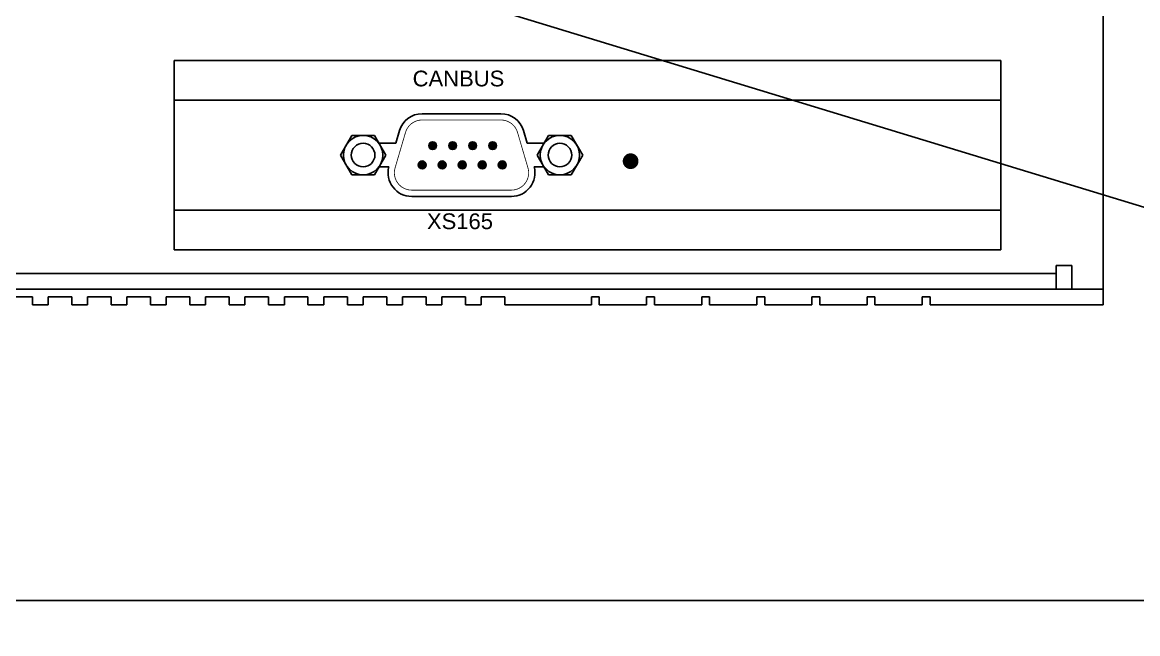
# Model space of a CAD drawing. Extents: x -2364 to 9601, y -871 to 1549.
# Drawn here: x 7352.6 to 7494.2, y -282.3 to -204.7 of the extents above; entities that cross this region are included whole.
import ezdxf

# ---------------------------------------------------------------- set-up
doc = ezdxf.new("R2010")
doc.units = 0
doc.layers.get('0').update_dxf_attribs({"linetype": 'CONTINUOUS'})
doc.layers.add('DIM', color=5, linetype='CONTINUOUS')
doc.layers.add('IPC', color=150, linetype='CONTINUOUS')

msp = doc.modelspace()

# ---------------------------------------------------------------- linework, layer by layer
msp.add_line((7115.28464, -112.47315), (7599.15419, -259.82482))
for points in [[(7096.43881, -88.46375), (7613.767, -88.46375), (7613.767, -278.03387), (7096.43881, -278.03387)], [(7096.43881, -278.03387), (7613.767, -278.03387), (7613.767, -467.604), (7096.43881, -467.604)]]:
    msp.add_lwpolyline(points, close=True)
at = {"layer": 'DIM', "color": 7, "const_width": 1}
msp.add_lwpolyline([(7430.31594, -222.28147, 1), (7429.31594, -222.28147, 1)], format="xyb", close=True, dxfattribs=at)
at = {"layer": 'IPC', "color": 7}
for p, q in [((7489.84075, -240.5192), (7489.84075, -202.5192)), ((7476.84075, -209.5192), (7371.84075, -209.5192)), ((7371.84075, -233.5192), (7371.84075, -209.5192)), ((7476.84075, -233.5192), (7476.84075, -209.5192)), ((7476.84075, -214.5192), (7371.84075, -214.5192)), ((7403.33723, -216.25403), (7413.34428, -216.25403)), ((7392.954, -221.50403), (7394.39738, -219.00403)), ((7394.39738, -219.00403), (7397.28413, -219.00403)), ((7397.28413, -219.00403), (7398.7275, -221.50403)), ((7399.98957, -220.00403), (7400.45913, -218.40753)), ((7416.22237, -218.40753), (7416.69193, -220.00403)), ((7419.39738, -219.00403), (7417.954, -221.50403)), ((7422.28413, -219.00403), (7419.39738, -219.00403)), ((7423.7275, -221.50403), (7422.28413, -219.00403)), ((7397.86148, -220.00403), (7399.98957, -220.00403)), ((7418.82003, -220.00403), (7416.69193, -220.00403)), ((7394.39738, -224.00403), (7392.954, -221.50403)), ((7398.7275, -221.50403), (7397.28413, -224.00403)), ((7417.954, -221.50403), (7419.39738, -224.00403)), ((7422.28413, -224.00403), (7423.7275, -221.50403)), ((7397.86148, -223.00403), (7399.10896, -223.00403)), ((7418.82003, -223.00403), (7417.57254, -223.00403)), ((7397.28413, -224.00403), (7394.39738, -224.00403)), ((7419.39738, -224.00403), (7422.28413, -224.00403)), ((7402.0137, -226.75403), (7414.66781, -226.75403)), ((7414.66781, -226.75403), (7402.0137, -226.75403)), ((7414.66781, -226.75403), (7402.0137, -226.75403)), ((7402.0137, -226.75403), (7414.66781, -226.75403)), ((7476.84075, -228.5192), (7371.84075, -228.5192)), ((7456.54971, -228.5192), (7443.8956, -228.5192)), ((7443.8956, -228.5192), (7456.54971, -228.5192)), ((7476.84075, -233.5192), (7371.84075, -233.5192)), ((7483.84075, -236.5192), (7235.88321, -236.5192)), ((7483.84075, -238.5192), (7483.84075, -235.5192)), ((7485.84075, -235.5192), (7483.84075, -235.5192)), ((7485.84075, -238.5192), (7485.84075, -235.5192)), ((7489.84075, -238.5192), (7236.35325, -238.5192)), ((7353.84075, -239.5192), (7350.84075, -239.5192)), ((7353.84075, -240.5192), (7353.84075, -239.5192)), ((7355.84075, -240.5192), (7353.84075, -240.5192)), ((7358.84075, -239.5192), (7355.84075, -239.5192)), ((7355.84075, -240.5192), (7355.84075, -239.5192)), ((7358.84075, -240.5192), (7358.84075, -239.5192)), ((7360.84075, -240.5192), (7358.84075, -240.5192)), ((7363.84075, -239.5192), (7360.84075, -239.5192)), ((7360.84075, -240.5192), (7360.84075, -239.5192)), ((7363.84075, -240.5192), (7363.84075, -239.5192)), ((7365.84075, -240.5192), (7363.84075, -240.5192)), ((7368.84075, -239.5192), (7365.84075, -239.5192)), ((7365.84075, -240.5192), (7365.84075, -239.5192)), ((7368.84075, -240.5192), (7368.84075, -239.5192)), ((7370.84075, -240.5192), (7368.84075, -240.5192)), ((7370.84075, -240.5192), (7370.84075, -239.5192)), ((7373.84075, -239.5192), (7370.84075, -239.5192)), ((7373.84075, -240.5192), (7373.84075, -239.5192)), ((7375.84075, -240.5192), (7373.84075, -240.5192)), ((7378.84075, -239.5192), (7375.84075, -239.5192)), ((7375.84075, -240.5192), (7375.84075, -239.5192)), ((7378.84075, -240.5192), (7378.84075, -239.5192)), ((7380.84075, -240.5192), (7378.84075, -240.5192)), ((7383.84075, -239.5192), (7380.84075, -239.5192)), ((7380.84075, -240.5192), (7380.84075, -239.5192)), ((7383.84075, -240.5192), (7383.84075, -239.5192)), ((7385.84075, -240.5192), (7383.84075, -240.5192)), ((7388.84075, -239.5192), (7385.84075, -239.5192)), ((7385.84075, -240.5192), (7385.84075, -239.5192)), ((7388.84075, -240.5192), (7388.84075, -239.5192)), ((7390.84075, -240.5192), (7388.84075, -240.5192)), ((7393.84075, -239.5192), (7390.84075, -239.5192)), ((7390.84075, -240.5192), (7390.84075, -239.5192)), ((7393.84075, -240.5192), (7393.84075, -239.5192)), ((7395.84075, -240.5192), (7393.84075, -240.5192)), ((7398.84075, -239.5192), (7395.84075, -239.5192)), ((7395.84075, -240.5192), (7395.84075, -239.5192)), ((7398.84075, -240.5192), (7398.84075, -239.5192)), ((7400.84075, -240.5192), (7398.84075, -240.5192)), ((7403.84075, -239.5192), (7400.84075, -239.5192)), ((7400.84075, -240.5192), (7400.84075, -239.5192)), ((7403.84075, -240.5192), (7403.84075, -239.5192)), ((7405.84075, -240.5192), (7403.84075, -240.5192)), ((7408.84075, -239.5192), (7405.84075, -239.5192)), ((7405.84075, -240.5192), (7405.84075, -239.5192)), ((7408.84075, -240.5192), (7408.84075, -239.5192)), ((7410.84075, -240.5192), (7408.84075, -240.5192)), ((7413.84075, -239.5192), (7410.84075, -239.5192)), ((7410.84075, -240.5192), (7410.84075, -239.5192)), ((7413.84075, -240.5192), (7413.84075, -239.5192)), ((7424.84075, -240.5192), (7413.84075, -240.5192)), ((7424.84075, -240.5192), (7424.84075, -239.5192)), ((7425.84075, -239.5192), (7424.84075, -239.5192)), ((7425.84075, -240.5192), (7425.84075, -239.5192)), ((7431.84075, -240.5192), (7425.84075, -240.5192)), ((7432.84075, -239.5192), (7431.84075, -239.5192)), ((7431.84075, -240.5192), (7431.84075, -239.5192)), ((7432.84075, -240.5192), (7432.84075, -239.5192)), ((7432.84075, -240.5192), (7432.84075, -239.5192)), ((7438.84075, -240.5192), (7432.84075, -240.5192)), ((7439.84075, -239.5192), (7438.84075, -239.5192)), ((7438.84075, -240.5192), (7438.84075, -239.5192)), ((7439.84075, -240.5192), (7439.84075, -239.5192)), ((7439.84075, -240.5192), (7439.84075, -239.5192)), ((7445.84075, -240.5192), (7439.84075, -240.5192)), ((7446.84075, -239.5192), (7445.84075, -239.5192)), ((7445.84075, -240.5192), (7445.84075, -239.5192)), ((7446.84075, -240.5192), (7446.84075, -239.5192)), ((7446.84075, -240.5192), (7446.84075, -239.5192)), ((7452.84075, -240.5192), (7446.84075, -240.5192)), ((7453.84075, -239.5192), (7452.84075, -239.5192)), ((7452.84075, -240.5192), (7452.84075, -239.5192)), ((7453.84075, -240.5192), (7453.84075, -239.5192)), ((7453.84075, -240.5192), (7453.84075, -239.5192)), ((7459.84075, -240.5192), (7453.84075, -240.5192)), ((7460.84075, -239.5192), (7459.84075, -239.5192)), ((7459.84075, -240.5192), (7459.84075, -239.5192)), ((7460.84075, -240.5192), (7460.84075, -239.5192)), ((7460.84075, -240.5192), (7460.84075, -239.5192)), ((7466.84075, -240.5192), (7460.84075, -240.5192)), ((7467.84075, -239.5192), (7466.84075, -239.5192)), ((7466.84075, -240.5192), (7466.84075, -239.5192)), ((7467.84075, -240.5192), (7467.84075, -239.5192)), ((7489.84075, -240.5192), (7467.84075, -240.5192))]:
    msp.add_line(p, q, dxfattribs=at)
for points, const_width in [([(7414.66781, -225.95403), (7402.0137, -225.95403, -0.500705616), (7399.9031, -223.13327), (7401.22663, -218.63327, -0.332706414), (7403.33723, -217.05403), (7413.34428, -217.05403, -0.332706414), (7415.45488, -218.63327), (7416.77841, -223.13327, -0.500705616)], 0.1), ([(7404.42177, -220.31305, 1), (7404.92177, -220.31305, 1)], 0.5), ([(7406.96177, -220.31305, 1), (7407.46177, -220.31305, 1)], 0.5), ([(7409.50177, -220.31305, 1), (7410.00177, -220.31305, 1)], 0.5), ([(7412.04177, -220.31305, 1), (7412.54177, -220.31305, 1)], 0.5), ([(7403.0987, -222.75403, 1), (7403.5987, -222.75403, 1)], 0.5), ([(7405.6387, -222.75403, 1), (7406.1387, -222.75403, 1)], 0.5), ([(7408.1787, -222.75403, 1), (7408.6787, -222.75403, 1)], 0.5), ([(7410.7187, -222.75403, 1), (7411.2187, -222.75403, 1)], 0.5), ([(7413.2587, -222.75403, 1), (7413.7587, -222.75403, 1)], 0.5)]:
    msp.add_lwpolyline(points, format="xyb", close=True, dxfattribs=dict(at, const_width=const_width))
for centre, radius in [((7395.84075, -221.50403), 2.5), ((7420.84075, -221.50403), 2.5), ((7395.84075, -221.50403), 1.5), ((7404.67177, -220.31305), 0.5), ((7407.21177, -220.31305), 0.5), ((7409.75177, -220.31305), 0.5), ((7412.29177, -220.31305), 0.5), ((7420.84075, -221.50403), 1.5), ((7403.3487, -222.75403), 0.5), ((7405.8887, -222.75403), 0.5), ((7408.4287, -222.75403), 0.5), ((7410.9687, -222.75403), 0.5), ((7413.5087, -222.75403), 0.5)]:
    msp.add_circle(centre, radius, dxfattribs=at)
for centre, start, end in [((7403.33723, -219.25403), 90, 163.6104597), ((7413.34428, -219.25403), 16.3895403, 90), ((7402.0137, -223.75403), 165.5224878, 270), ((7414.66781, -223.75403), 270, 14.4775122)]:
    msp.add_arc(centre, 3, start, end, dxfattribs=at)

# ---------------------------------------------------------------- texts
at = {"insert": (7408.14389, -230.93507), "char_height": 2, "width": 20, "attachment_point": 8}
msp.add_mtext('\\fArial|b0|i0|c0|p34;XS165', dxfattribs=at)
at = {"layer": 'IPC', "color": 7, "insert": (7407.95264, -212.81776), "char_height": 2, "width": 20, "attachment_point": 8}
msp.add_mtext('\\fArial|b0|i0|c0|p34;CANBUS', dxfattribs=at)

doc.saveas('drawing.dxf')
